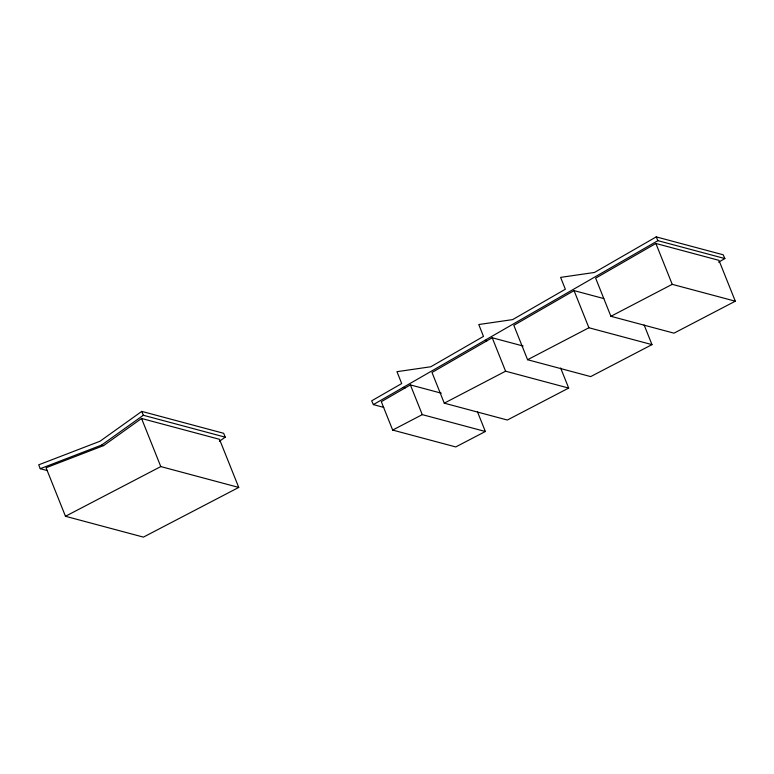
<?xml version="1.0" encoding="UTF-8"?>
<svg xmlns="http://www.w3.org/2000/svg" width="774" height="774" viewBox="0 0 774 774"><rect width="100%" height="100%" fill="white"/><g stroke="black" fill="none" stroke-linecap="round" stroke-linejoin="round"><path stroke-width="1.16" d="M219.4 441.325L225.224 437.165L223.676 433.295L141.777 411.391L100.04 441.219L38.7 464.835L40.248 468.696L47.166 470.544M40.248 468.696L101.588 445.089L143.325 415.261L225.224 437.165M103.571 445.621L141.555 418.473L219.497 439.313L238.74 487.427L143.413 537.117L65.471 516.277L46.063 467.748L103.571 445.621L101.588 445.089M477.432 411.691L485.356 431.505L455.751 446.937L392.67 430.073L381.311 401.667L410.384 384.91L441.296 393.173M560.647 368.008L568.677 388.074L507.357 420.03L444.276 403.167L431.998 372.458L492.216 337.764L523.118 346.026M603.807 298.571L574.047 290.608L513.82 325.312L527.587 359.726L590.678 376.599L651.989 344.633L644.123 324.974M718.591 262.183L724.87 258.564L723.168 254.781L656.217 236.883L594.461 272.467L560.608 277.382L565.349 289.234L512.63 319.614L478.777 324.529L483.479 336.409L430.799 366.76L396.956 371.684L401.696 383.536L371.675 400.826L373.368 404.608L383.759 407.395M373.368 404.608L657.919 240.666L724.87 258.564M655.878 243.471L595.651 278.166L610.909 316.295L673.99 333.168L735.3 301.202L718.959 260.345L655.878 243.471L672.219 284.329L735.3 301.202M65.471 516.277L160.789 466.577L238.74 487.427M392.67 430.073L422.275 414.632L485.356 431.505M444.276 403.167L505.586 371.201L568.677 388.074M527.587 359.726L588.908 327.76L651.989 344.633M610.909 316.295L672.219 284.329M485.027 340.279L486.962 340.792M403.244 387.406L405.17 387.919M656.217 236.883L657.919 240.666M574.047 290.608L588.908 327.76M492.216 337.764L505.586 371.201M410.384 384.91L422.275 414.632M141.777 411.391L143.325 415.261M141.555 418.473L160.789 466.577"/></g></svg>
